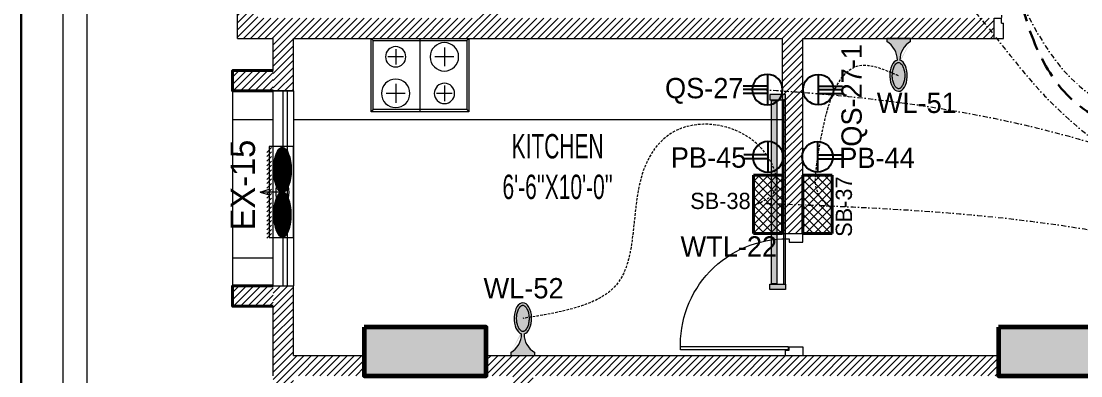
# Model space of a CAD drawing. Header units: inches. Extents: x 109699 to 44449955, y -10987 to 15824140.
# Drawn here: x 195930 to 196190.8, y -3520.4 to -3433.2 of the extents above; entities that cross this region are included whole.
import ezdxf

# ---------------------------------------------------------------- set-up
doc = ezdxf.new("R2010")
doc.units = ezdxf.units.IN
doc.header["$LTSCALE"] = 5
doc.header["$MEASUREMENT"] = 0
for name, pattern in [('ACAD_ISO03W100', [30, 12, -18]), ('DASHDOT', [1, 0.5, -0.25, 0, -0.25]), ('DASHED2', [0.375, 0.25, -0.125]), ('HIDDEN', [0.375, 0.25, -0.125])]:
    doc.linetypes.add(name, pattern=pattern)
doc.layers.get('0').update_dxf_attribs({"color": 123})
for name, color, linetype, lineweight in [('@NORMAL', 7, 'Continuous', 5), ('AC In', 244, 'DASHED2', 30), ('cloumn', 253, 'Continuous', 60), ('door', 8, 'Continuous', 9), ('dotted', 8, 'ACAD_ISO03W100', 5), ('E-Con-Point', 5, 'DASHED2', 13), ('E-EX-Exhaust-Fan', 190, 'Continuous', 13), ('E-PB-Socket-5A', 203, 'Continuous', 13), ('E-QS-Socket-15A', 1, 'Continuous', 9), ('E-SB-Switch-Board', 106, 'Continuous', 18), ('E-WL-Wall-Light', 232, 'Continuous', 15), ('E-WTL-Wall-Tube-Light', 6, 'Continuous', 15), ('fixture', 255, 'Continuous', 0), ('glass', 140, 'Continuous', 18), ('ha', 252, 'Continuous', 5), ('L_WALL', 8, 'Continuous', 5), ('Low Height wall--1', 252, 'Continuous', 9), ('QS For edit', 139, 'Continuous', 35), ('SB', 1, 'DASHDOT', 20), ('WALL-1', 8, 'Continuous', 9), ('Window extended wall', 250, 'Continuous', 40)]:
    doc.layers.add(name, color=color, linetype=linetype, lineweight=lineweight)
doc.layers.add('FURNITUR', color=7, linetype='Continuous', lineweight=5, true_color=0xe8e8e8)
doc.layers.add('illustr-FURNITURE', color=34, linetype='Continuous')
doc.layers.add('T', color=8, linetype='Continuous')
doc.styles.get("Standard").update_dxf_attribs({"font": 'times.ttf'})
doc.styles.add('style2', font='ARIALN.TTF', dxfattribs={"width": 0.75, "height": 3})
pattern_1 = [(44.99999999999989, (142732.3835256985, 2531118.532197352), (-0.8838834764831833, 0.8838834764831855), [])]

# ---------------------------------------------------------------- blocks, each defined once
blk = doc.blocks.new('zxczxczxcz')
at = {"layer": '@NORMAL'}
for points in [[(177327.5446916085, -15450.10043627545), (175295.1813820154, -15450.10043627545), (175295.1813820154, -14276.83252409846), (177327.5446916085, -14276.83252409846)], [(177319.9075666944, -15442.46331136129), (175302.8185069296, -15442.46331136129), (175302.8185069296, -14284.46964901264), (177319.9075666944, -14284.46964901264)]]:
    blk.add_lwpolyline(points, close=True, dxfattribs=at)
at = {"layer": 'WALL-1', "lineweight": 30}
blk.add_lwpolyline([(177340.9096602083, -15463.46540487523), (175281.8164134157, -15463.46540487523), (175281.8164134157, -14263.46755549865), (177340.9096602083, -14263.46755549865)], close=True, dxfattribs=at)
blk = doc.blocks.new('Door-40')
at = {"layer": 'door', "ltscale": 0.5}
for p, q in [((0, 40), (5, 40)), ((0, 40), (0, 37.75)), ((5, 40), (5, 38.24999999999636)), ((0, 37.75), (3.75, 37.75000000000364)), ((3.75, 38.24999999999636), (3.75, 37.75000000000364)), ((3.75, 38.24999999999636), (5, 38.24999999999636)), ((5.135000000002037, 2.913192669428099), (5.145000000004075, 2.913192669428099)), ((5.135000000002037, 1.885000000002037), (5.135000000002037, 2.913192669428099)), ((0, 0), (0, 2.25)), ((0, 2.25), (3.75, 2.249999999996362)), ((0, 0), (5, 0)), ((0, 0), (5, 0)), ((3.75, 1.750000000003638), (3.75, 2.249999999996362)), ((3.75, 1.750000000003638), (5, 1.750000000003638)), ((4.010000000002037, 1.760000000002037), (4.010000000002037, 1.75)), ((5.010000000002037, 1.760000000002037), (4.010000000002037, 1.760000000002037)), ((5, 1.750000000003638), (5.010400642058812, 1.750000000007276)), ((5, 0), (5, 1.750000000003638)), ((5.145000000004075, 1.895000000000437), (5.145000000004075, 1.884599357945262))]:
    blk.add_line(p, q, dxfattribs=at)
blk.add_lwpolyline([(41.625, 3.145000000000437), (5.145000000004075, 3.145000000000437), (5.145000000004075, 1.895000000000437), (41.625, 1.895000000000437)], close=True, dxfattribs=at)
blk.add_circle((5.135000000002037, 1.760000000002037), 0.1249999999999983, dxfattribs=at)
at = {"layer": 'door', "linetype": 'HIDDEN', "ltscale": 0.5}
blk.add_arc((5.156161382139544, 1.755015969829401), 36.49531813451388, 2.182731632980644, 90.24516611661387, dxfattribs=at)
blk = doc.blocks.new('coloumn-01')
at = {"layer": 'ha'}
h = blk.add_hatch(dxfattribs=at)
h.set_pattern_fill('AR-CONC', color=256, scale=0.5)
h.set_pattern_definition([(49.99999999999999, (0, 0), (3.586300913003767, -0.3137606749129755), [0.375, -4.125]), (355, (0, 0), (-0.693756668065, 3.760960668500059), [0.3, -3.3]), (100.45144446, (0.298858405, -0.02614672), (2.89254423363556, 3.447199954843147), [0.3187009599999999, -3.505710559999999]), (46.18420000000001, (0, 1), (5.336206653357862, -0.8275964039653827), [0.5625, -6.1875]), (96.63563549, (0.444683725, 0.931033465), (4.673309728371142, 4.870593003872752), [0.47805171, -5.258568799999999]), (351.1841639899999, (0, 1), (4.673309725273866, 4.870593001349951), [0.45, -4.950000005]), (21, (0.5, 0.75), (2.984535260592308, -2.013094453326694), [0.375, -4.125]), (326.0000000000001, (0.5, 0.75), (1.216576659607909, 3.625750225234265), [0.3, -3.3]), (71.45144474, (0.74871127, 0.58224213), (4.201111883649856, 1.612655764031769), [0.31870095, -3.50571056]), (37.50000000000001, (0, 0), (0.06079927658645334, 1.664469269156557), [0, -3.26, 0, -3.35, 0, -3.3125]), (7.499999999999999, (0, 0), (1.315347687210743, 1.972058559411801), [0, -1.91, 0, -3.185, 0, -1.2625]), (327.5, (-1.115, 0), (2.669112180862045, -0.1127743586718988), [0, -1.25, 0, -3.9, 0, -5.175]), (317.5, (-1.615, 0), (2.915930846711931, 0.5005249116615886), [0, -1.625, 0, -2.59, 0, -3.675])])
h.paths.add_polyline_path([(32128.44739975178, -2546319.049243456), (32092.44739975178, -2546319.049243456), (32092.44739975178, -2546331.049243456), (32128.44739975178, -2546331.049243456)])
h.paths.add_polyline_path([(32128.44739975189, -2546617.132962178), (32098.44739975189, -2546617.132962178), (32098.44739975189, -2546629.132962178), (32128.44739975189, -2546629.132962178)])
h.paths.add_polyline_path([(31978.51966727065, -2546605.132962178), (31966.51966727065, -2546605.132962178), (31966.51966727065, -2546635.132962178), (31978.51966727065, -2546635.132962178)])
h.paths.add_polyline_path([(31821.20333333506, -2546605.132962178), (31809.20333333506, -2546605.132962178), (31809.20333333506, -2546635.132962178), (31821.20333333506, -2546635.132962178)])
h.paths.add_polyline_path([(31689.20328743063, -2546611.133238418), (31677.20328743063, -2546611.133238418), (31677.20328743063, -2546635.133238418), (31689.20328743063, -2546635.133238418)])
h.paths.add_polyline_path([(31417.20347832461, -2546611.132962178), (31405.20347832461, -2546611.132962178), (31405.20347832461, -2546635.132962178), (31417.20347832461, -2546635.132962178)])
h.paths.add_polyline_path([(31435.20347912709, -2546415.348983645), (31405.20347912709, -2546415.348983645), (31405.20347912709, -2546427.348983645), (31435.20347912709, -2546427.348983645)])
h.paths.add_polyline_path([(31633.74647668525, -2546415.348983645), (31603.74647668525, -2546415.348983645), (31603.74647668525, -2546427.348983645), (31633.74647668525, -2546427.348983645)])
h.paths.add_polyline_path([(31821.20245073218, -2546319.049243455), (31809.20245073218, -2546319.049243455), (31809.20245073218, -2546349.049243455), (31821.20245073218, -2546349.049243455)])
h.paths.add_polyline_path([(31996.51966727068, -2546319.049243455), (31966.51966727068, -2546319.049243455), (31966.51966727068, -2546331.049243455), (31996.51966727068, -2546331.049243455)])
h.paths.add_polyline_path([(31581.74648750067, -2546291.049243452), (31541.74648750067, -2546291.049243452), (31541.74648750067, -2546301.049243452), (31581.74648750067, -2546301.049243452)])
h.paths.add_polyline_path([(31485.74647668505, -2546261.049243452), (31475.74647668505, -2546261.049243452), (31475.74647668505, -2546301.049243452), (31485.74647668505, -2546301.049243452)])
h.paths.add_polyline_path([(31581.74648750064, -2546206.049278549), (31521.74648750064, -2546206.049278549), (31521.74648750064, -2546216.049243455), (31581.74648750064, -2546216.049243455)])
h.paths.add_polyline_path([(31435.20347595899, -2546206.049243455), (31405.20347595899, -2546206.049243455), (31405.20347595899, -2546218.049243455), (31435.20347595899, -2546218.049243455)])
h.paths.add_polyline_path([(31435.20347912709, -2546094.049243455), (31405.20347912709, -2546094.049243455), (31405.20347912709, -2546106.049243455), (31435.20347912709, -2546106.049243455)])
h.paths.add_polyline_path([(31583.74647668522, -2546094.049243455), (31547.74647668522, -2546094.049243455), (31547.74647668522, -2546106.049243455), (31583.74647668522, -2546106.049243455)])
h.paths.add_polyline_path([(31775.41359277777, -2546094.049243455), (31763.41359277777, -2546094.049243455), (31763.41359277777, -2546124.049243455), (31775.41359277777, -2546124.049243455)])
h.paths.add_polyline_path([(32059.80123907101, -2546094.049243455), (32047.80123907101, -2546094.049243455), (32047.80123907101, -2546124.049243455), (32059.80123907101, -2546124.049243455)])
h.paths.add_polyline_path([(32058.06771510976, -2545913.633020405), (32028.06771510976, -2545913.633020405), (32028.06771510976, -2545925.633020405), (32058.06771510976, -2545925.633020405)])
h.paths.add_polyline_path([(32048.06771510973, -2545722.712815279), (32036.06771510973, -2545722.712815279), (32036.06771510973, -2545746.712815279), (32048.06771510973, -2545746.712815279)])
h.paths.add_polyline_path([(31799.41359277774, -2545913.633020405), (31763.41359277774, -2545913.633020405), (31763.41359277774, -2545925.633020405), (31799.41359277774, -2545925.633020405)])
h.paths.add_polyline_path([(31591.53986684192, -2545945.049243456), (31561.31223659915, -2545945.049243456), (31561.31223659915, -2545957.049243456), (31591.53986684192, -2545957.049243456)])
h.paths.add_polyline_path([(31435.20347912709, -2545945.049243456), (31405.20347912709, -2545945.049243456), (31405.20347912709, -2545957.049243456), (31435.20347912709, -2545957.049243456)])
h.paths.add_polyline_path([(31429.2035252499, -2545715.383477275), (31405.2035252499, -2545715.383477275), (31405.2035252499, -2545727.383477275), (31429.2035252499, -2545727.383477275)])
h.paths.add_polyline_path([(31605.53986684192, -2545715.383237123), (31581.53986684192, -2545715.383237123), (31581.53986684192, -2545727.383237123), (31605.53986684192, -2545727.383237123)])
h.paths.add_polyline_path([(31775.41359277774, -2545711.610186095), (31763.41359277774, -2545711.610186095), (31763.41359277774, -2545735.610186095), (31775.41359277774, -2545735.610186095)])
at = {"layer": 'cloumn'}
for points, elevation in [([(31405.20347912709, -2545945.049243456), (31405.20347912709, -2545957.049243456), (31435.20347912709, -2545957.049243456), (31435.20347912709, -2545945.049243456)], -16.49191068199556), ([(31561.31223659915, -2545945.049243456), (31561.31223659915, -2545957.049243456), (31591.53986684192, -2545957.049243456), (31591.53986684192, -2545945.049243456)], -16.56826399597158)]:
    blk.add_lwpolyline(points, close=True, dxfattribs=dict(at, elevation=elevation))
blk = doc.blocks.new('A$C3CDA63C6')
at = {"layer": 'fixture'}
for p, q in [((-1.009373227134347e-05, 18.00000247807452), (0.4999899062677287, 17.50000247807452)), ((-1.009373227134347e-05, 18.00000247807452), (-1.009373227134347e-05, 2.478074520695372e-06)), ((23.99998990626773, 18.00000247807452), (-1.009373227134347e-05, 18.00000247807452)), ((0.4999899062677287, 17.50000247807452), (0.4999899062677287, 0.5000024780745207)), ((23.49998990626773, 17.50000247807452), (0.4999899062677287, 17.50000247807452)), ((5.999989906267729, 15.82196763532897), (5.999989906267729, 11.17803732082007)), ((23.49998990626773, 17.50000247807452), (23.99998990626773, 18.00000247807452)), ((23.49998990626773, 0.5000024780745207), (23.49998990626773, 17.50000247807452)), ((23.99998990626773, 2.478074520695372e-06), (23.99998990626773, 18.00000247807452)), ((3.678024749013275, 13.50000247807452), (8.321955063522182, 13.50000247807452)), ((16.08797480181602, 13.50000247807452), (19.91200501071944, 13.50000247807452)), ((17.99998990626773, 15.41201758252623), (17.99998990626773, 11.58798737362281)), ((5.999989906267729, 6.412017582526232), (5.999989906267729, 2.587987373622809)), ((17.99998990626773, 6.821967635328974), (17.99998990626773, 2.178037320820067)), ((4.087974801816017, 4.500002478074521), (7.91200501071944, 4.500002478074521)), ((15.67802474901328, 4.500002478074521), (20.32195506352218, 4.500002478074521)), ((0.4999899062677287, 0.5000024780745207), (-1.009373227134347e-05, 2.478074520695372e-06)), ((-1.009373227134347e-05, 2.478074520695372e-06), (23.99998990626773, 2.478074520695372e-06)), ((0.4999899062677287, 0.5000024780745207), (23.49998990626773, 0.5000024780745207)), ((23.49998990626773, 0.5000024780745207), (23.99998990626773, 2.478074520695372e-06))]:
    blk.add_line(p, q, dxfattribs=at)
for centre, radius in [((5.999989906267729, 13.50000247807452), 3.5), ((17.99998990626773, 13.50000247807452), 2.5), ((17.99998990626773, 4.500002478074521), 3.5), ((5.999989906267729, 4.500002478074521), 2.5)]:
    blk.add_circle(centre, radius, dxfattribs=at)
blk = doc.blocks.new('nhytfgb')
at = {"layer": 'L_WALL'}
for p, q in [((20997.18809612016, -25464.90215873925), (20966.18809612016, -25464.90215873925)), ((20997.18809612016, -25464.90215873925), (20997.18809612016, -25465.79835851259)), ((20997.18809612016, -25465.79835851259), (20966.18809612016, -25465.79835851259)), ((20996.32718490922, -25496.7833109047), (20997.3271849093, -25496.78331090468))]:
    blk.add_line(p, q, dxfattribs=at)
at = {"layer": 'L_WALL', "ltscale": 4}
for p, q in [((20996.32718490922, -25463.2833109047), (20996.32718490922, -25464.7833109047)), ((20996.32718490922, -25464.7833109047), (20997.32718490922, -25464.7833109047)), ((20997.32718490922, -25464.7833109047), (20997.32718490922, -25465.7833109047)), ((21001.32718490922, -25465.7833109047), (21001.32718490922, -25463.28331090471)), ((20997.32718490922, -25465.7833109047), (21001.32718490922, -25465.7833109047)), ((20997.3271849093, -25495.78331090468), (21001.3271849093, -25495.78331090468)), ((20997.3271849093, -25496.78331090468), (20997.3271849093, -25495.78331090468)), ((21001.3271849093, -25495.78331090468), (21001.32718490922, -25498.2833109047)), ((20996.32718490922, -25496.7833109047), (20996.32718490922, -25498.2833109047))]:
    blk.add_line(p, q, dxfattribs=at)
at = {"layer": 'L_WALL'}
blk.add_arc((20996.57718490925, -25466.36028743991), 30.42405063002891, 177.2529418227814, 270.4708152205662, dxfattribs=at)
blk = doc.blocks.new('A$C4DCB0E22')
h = blk.add_hatch()
h.set_pattern_fill('ANSI37', color=256, scale=15, angle=90.05046403147966, style=0)
h.set_pattern_definition([(135.0504640314797, (0, 0), (-1.324656962164393, -1.326992438783809), []), (225.0504640314796, (0, 0), (1.326992438783809, -1.324656962164393), [])])
h.paths.add_polyline_path([(0.0158499618895469, -4.176303718850249e-06), (-3.779117417224143e-06, 17.9999888419976), (8.999992730033242, 18.00791571250107), (9.015846471040199, 0.007922694199763214)])
at = {"lineweight": 40}
for p, q in [((-3.779117417224143e-06, 17.9999888419976), (8.999992730033242, 18.00791571250107)), ((0.0158499618895469, -4.176303718850249e-06), (-3.779117417224143e-06, 17.9999888419976)), ((9.015846471040199, 0.007922694199763214), (8.999992730033242, 18.00791571250107)), ((0.0158499618895469, -4.176303718850249e-06), (9.015846471040199, 0.007922694199763214))]:
    blk.add_line(p, q, dxfattribs=at)
blk = doc.blocks.new('A$C0EEE0DA8')
at = {"lineweight": 25}
for p, q in [((9.859886922386067, 11.01563311866266), (9.859886922386067, 3.514223118661903)), ((9.859886922386067, 7.754928118662065), (15.8195753665932, 7.754928118662065)), ((9.859886922386067, 6.774928118662501), (15.8195753665932, 6.774928118662501))]:
    blk.add_line(p, q, dxfattribs=at)
blk.add_circle((9.85988692238243, 7.264928118662283), 3.750704999999999, dxfattribs=at)
blk = doc.blocks.new('A$C63C712C3')
at = {"linetype": 'ByBlock', "ltscale": 0.5}
h = blk.add_hatch(color=256, dxfattribs=at)
h.dxf.hatch_style = 1
h.paths.add_polyline_path([(35.45815903441689, 102.6004051111813), (7.051254215184599e-05, 102.6004051111813), (7.051254215184599e-05, -1.4210854715202e-14), (35.45815903441689, 0)])
h.paths.add_polyline_path([(1235.458159034402, 102.6004051111813), (35.45815903441689, 102.6004051111813), (35.45815903441689, 90.19858873463818), (1235.458159034402, 90.19858873463818)])
h.paths.add_polyline_path([(1270.916247556277, 102.6004051111813), (1235.458159034402, 102.6004051111813), (1235.458159034402, -1.4210854715202e-14), (1270.916247556277, 0)])
h = blk.add_hatch(color=256, dxfattribs=at)
h.dxf.hatch_style = 1
h.set_gradient(color1=(255, 255, 0), rotation=269, name='CYLINDER')
h.paths.add_polyline_path([(1230.609335631336, 47.55507706388016), (39.80634735536296, 47.55507706388016), (39.80634735536296, 10.14120857274975), (1230.609335631336, 10.14120857274975)])
at = {"ltscale": 2}
for p, q in [((39.80314903250837, 42.02165198561852), (33.8373914979602, 42.02165198561852)), ((39.80314903250837, 15.93327464433969), (33.8373914979602, 15.93327464433969)), ((1230.612533954176, 42.02165198561852), (1236.578291488724, 42.02165198561852)), ((1230.612533954176, 15.93327464433969), (1236.578291488724, 15.93327464433969))]:
    blk.add_line(p, q, dxfattribs=at)
for points in [[(35.45815903441689, 102.6004051111813), (7.051254215184599e-05, 102.6004051111813), (7.051254215184599e-05, 0), (35.45815903441689, 0)], [(35.45815903441689, 102.6004051111813), (1235.458159034402, 102.6004051111813), (1235.458159034402, 90.19858873463818), (35.45815903441689, 90.19858873463818)], [(1235.458159034402, 102.6004051111813), (1270.916247556277, 102.6004051111813), (1270.916247556277, 0), (1235.458159034402, 0)], [(39.80634735536296, 47.55507706388016), (1230.609335631336, 47.55507706388016), (1230.609335631336, 10.14120857274975), (39.80634735536296, 10.14120857274975)]]:
    blk.add_lwpolyline(points, close=True, dxfattribs=at)
blk = doc.blocks.new('E-W-LIGHT')
at = {"linetype": 'ByBlock', "ltscale": 0.5}
h = blk.add_hatch(color=256, dxfattribs=at)
h.dxf.hatch_style = 1
h.set_gradient(color1=(255, 255, 255), color2=(255, 255, 0), name='CYLINDER')
edge = h.paths.add_edge_path()
edge.add_spline(control_points=[(-96.71110423948552, 1.235367220396483), (-96.8976251288622, 1.235367220396483), (-97.08530367817384, 1.204590695443009), (-97.49532330615068, 1.060408411101338), (-97.71769888777162, 0.9452617532663472), (-98.18859363857634, 0.6007580769133996), (-98.4360601757027, 0.3712016227401077), (-98.9274233233457, -0.2076466389563343), (-99.17095937526851, -0.5565722783421756), (-99.79256403547286, -1.649000525487912), (-100.1403411294208, -2.496475964584042), (-100.6655547252501, -4.389078901701514), (-100.8435119435345, -5.433326140728264), (-100.996858843053, -7.577941591604359), (-100.9723680002039, -8.677864733885961), (-100.7253955626443, -10.7881619923927), (-100.5027117058065, -11.79805679996582), (-99.90205506231798, -13.59089832466863), (-99.52349327352754, -14.37265162368595), (-98.79708591162027, -15.46144462183512), (-98.46289770719719, -15.83531695936959), (-97.82402795464219, -16.37320808014224), (-97.52292902289115, -16.53708124557815), (-97.0332651008719, -16.69867335386745), (-96.83300356165012, -16.72444707740215), (-96.42760539585558, -16.70413243760904), (-96.21918910161975, -16.65733367471884), (-95.75858057275782, -16.45705756399432), (-95.50712660475898, -16.30138572900886), (-94.98330090317799, -15.85001415615693), (-94.71221849052682, -15.55449414506236), (-94.18744122004225, -14.82684639582039), (-93.93399672563008, -14.39521060388152), (-93.32240182252819, -13.09860869282319), (-93.0057716383552, -12.13470487732181), (-92.57508722519842, -10.03980369670334), (-92.46055768618565, -8.90959698224412), (-92.45565766659526, -6.646794607945969), (-92.56528275998282, -5.514732191470296), (-92.98715107886524, -3.412587944823316), (-93.29985699109132, -2.443281268231641), (-93.99092435031811, -0.9549615958549695), (-94.34810290115182, -0.3877643056552464), (-95.07582621573985, 0.4836147841888085), (-95.44374809115733, 0.7854262440646148), (-96.01798165069457, 1.105607693885873), (-96.24029005175481, 1.180327462172805), (-96.53763867025813, 1.228459302029147), (-96.62438560181026, 1.235367220396483), (-96.71110423948552, 1.235367220396483)], knot_values=[0, 0, 0, 0, 0.194197829587449, 0.194197829587449, 0.388395659174898, 0.388395659174898, 0.582593488762347, 0.582593488762347, 0.776791318349796, 0.776791318349796, 1.110216687407361, 1.110216687407361, 1.443642056464925, 1.443642056464925, 1.77706742552249, 1.77706742552249, 2.110492794580054, 2.110492794580054, 2.443918163637619, 2.443918163637619, 2.701496175378678, 2.701496175378678, 2.959074187119738, 2.959074187119738, 3.169612053741, 3.169612053741, 3.380149920362263, 3.380149920362263, 3.590687786983526, 3.590687786983526, 3.801225653604789, 3.801225653604789, 4.011763520226051, 4.011763520226051, 4.360140390670959, 4.360140390670959, 4.708517261115867, 4.708517261115867, 5.056894131560775, 5.056894131560775, 5.405271002005684, 5.405271002005684, 5.69307956715584, 5.69307956715584, 5.980888132305996, 5.980888132305996, 6.192897451070847, 6.192897451070847, 6.283185307179586, 6.283185307179586, 6.283185307179586, 6.283185307179586], degree=3, periodic=0)
at = {"layer": 'E-WL-Wall-Light', "linetype": 'ByBlock', "ltscale": 0.5}
h = blk.add_hatch(color=256, dxfattribs=at)
h.dxf.hatch_style = 1
edge = h.paths.add_edge_path()
edge.add_ellipse((-96.71110423948552, -7.740473765769313), major_axis=(0, 10.71660606041263), ratio=0.559300439547623, start_angle=187.7376784571124, end_angle=531.0374031504149)
edge.add_arc((-112.001170541625, -18.46997501720373), 14.35701343791298, -60.53601194170483, 0.5736542653427819, ccw=False)
edge.add_line((-104.9392941575301, -30.97012448799713), (-104.939294157532, -33.06572841662167))
edge.add_line((-104.939294157532, -33.06572841662167), (-88.60969415754215, -33.06572841666017))
edge.add_line((-88.60969415754215, -33.06572841666017), (-88.60969415754002, -30.97012448799946))
edge.add_arc((-81.54781777344922, -18.46997501720374), 14.35701343791298, 179.559619270027, 240.5360119417236, ccw=False)
edge = h.paths.add_edge_path(flags=16)
edge.add_spline(control_points=[(-96.71110423948552, 1.235367220396483), (-96.8976251288622, 1.235367220396483), (-97.08530367817384, 1.204590695443009), (-97.49532330615068, 1.060408411101338), (-97.71769888777162, 0.9452617532663472), (-98.18859363857634, 0.6007580769133996), (-98.4360601757027, 0.3712016227401077), (-98.9274233233457, -0.2076466389563343), (-99.17095937526851, -0.5565722783421756), (-99.79256403547286, -1.649000525487912), (-100.1403411294208, -2.496475964584042), (-100.6655547252501, -4.389078901701514), (-100.8435119435345, -5.433326140728264), (-100.996858843053, -7.577941591604359), (-100.9723680002039, -8.677864733885961), (-100.7253955626443, -10.7881619923927), (-100.5027117058065, -11.79805679996582), (-99.90205506231798, -13.59089832466863), (-99.52349327352754, -14.37265162368595), (-98.79708591162027, -15.46144462183512), (-98.46289770719719, -15.83531695936959), (-97.82402795464219, -16.37320808014224), (-97.52292902289115, -16.53708124557815), (-97.0332651008719, -16.69867335386745), (-96.83300356165012, -16.72444707740215), (-96.42760539585558, -16.70413243760904), (-96.21918910161975, -16.65733367471884), (-95.75858057275782, -16.45705756399432), (-95.50712660475898, -16.30138572900886), (-94.98330090317799, -15.85001415615693), (-94.71221849052682, -15.55449414506236), (-94.18744122004225, -14.82684639582039), (-93.93399672563008, -14.39521060388152), (-93.32240182252819, -13.09860869282319), (-93.0057716383552, -12.13470487732181), (-92.57508722519842, -10.03980369670334), (-92.46055768618565, -8.90959698224412), (-92.45565766659526, -6.646794607945969), (-92.56528275998282, -5.514732191470296), (-92.98715107886524, -3.412587944823316), (-93.29985699109132, -2.443281268231641), (-93.99092435031811, -0.9549615958549695), (-94.34810290115182, -0.3877643056552464), (-95.07582621573985, 0.4836147841888085), (-95.44374809115733, 0.7854262440646148), (-96.01798165069457, 1.105607693885873), (-96.24029005175481, 1.180327462172805), (-96.53763867025813, 1.228459302029147), (-96.62438560181026, 1.235367220396483), (-96.71110423948552, 1.235367220396483)], knot_values=[0, 0, 0, 0, 0.194197829587449, 0.194197829587449, 0.388395659174898, 0.388395659174898, 0.582593488762347, 0.582593488762347, 0.776791318349796, 0.776791318349796, 1.110216687407361, 1.110216687407361, 1.443642056464925, 1.443642056464925, 1.77706742552249, 1.77706742552249, 2.110492794580054, 2.110492794580054, 2.443918163637619, 2.443918163637619, 2.701496175378678, 2.701496175378678, 2.959074187119738, 2.959074187119738, 3.169612053741, 3.169612053741, 3.380149920362263, 3.380149920362263, 3.590687786983526, 3.590687786983526, 3.801225653604789, 3.801225653604789, 4.011763520226051, 4.011763520226051, 4.360140390670959, 4.360140390670959, 4.708517261115867, 4.708517261115867, 5.056894131560775, 5.056894131560775, 5.405271002005684, 5.405271002005684, 5.69307956715584, 5.69307956715584, 5.980888132305996, 5.980888132305996, 6.192897451070847, 6.192897451070847, 6.283185307179586, 6.283185307179586, 6.283185307179586, 6.283185307179586], degree=3, periodic=0)
for p, q in [((-104.9392941575301, -30.97012448799713), (-104.939294157532, -33.06572841662167)), ((-104.939294157532, -33.06572841662167), (-88.60969415754215, -33.06572841666017)), ((-88.60969415754215, -33.06572841666017), (-88.60969415754002, -30.97012448803655))]:
    blk.add_line(p, q)
at = {"linetype": 'ByBlock', "ltscale": 0.5}
for centre, start, end in [((-112.001170541625, -18.46997501720374), 299.4639880582952, 0.5736542653427851), ((-81.54781777344922, -18.46997501720374), 179.4263457346572, 240.5360119417045)]:
    blk.add_arc(centre, 14.35701343791298, start, end, dxfattribs=at)
blk.add_ellipse((-96.71110423948552, -7.740473765769313), major_axis=(0, 10.71660606041263), ratio=0.559300439547623, start_param=3.276640619127039, end_param=9.268351136215248, dxfattribs=at)
blk.add_open_spline([(-96.71110423948552, 1.235367220396483), (-96.8976251288622, 1.235367220396483), (-97.08530367817384, 1.204590695443009), (-97.49532330615068, 1.060408411101338), (-97.71769888777162, 0.9452617532663472), (-98.18859363857634, 0.6007580769133996), (-98.4360601757027, 0.3712016227401077), (-98.9274233233457, -0.2076466389563343), (-99.17095937526851, -0.5565722783421756), (-99.79256403547286, -1.649000525487912), (-100.1403411294208, -2.496475964584042), (-100.6655547252501, -4.389078901701514), (-100.8435119435345, -5.433326140728264), (-100.996858843053, -7.577941591604359), (-100.9723680002039, -8.677864733885961), (-100.7253955626443, -10.7881619923927), (-100.5027117058065, -11.79805679996582), (-99.90205506231798, -13.59089832466863), (-99.52349327352754, -14.37265162368595), (-98.79708591162027, -15.46144462183512), (-98.46289770719719, -15.83531695936959), (-97.82402795464219, -16.37320808014224), (-97.52292902289115, -16.53708124557815), (-97.0332651008719, -16.69867335386745), (-96.83300356165012, -16.72444707740215), (-96.42760539585558, -16.70413243760904), (-96.21918910161975, -16.65733367471884), (-95.75858057275782, -16.45705756399432), (-95.50712660475898, -16.30138572900886), (-94.98330090317799, -15.85001415615693), (-94.71221849052682, -15.55449414506236), (-94.18744122004225, -14.82684639582039), (-93.93399672563008, -14.39521060388152), (-93.32240182252819, -13.09860869282319), (-93.0057716383552, -12.13470487732181), (-92.57508722519842, -10.03980369670334), (-92.46055768618565, -8.90959698224412), (-92.45565766659526, -6.646794607945969), (-92.56528275998282, -5.514732191470296), (-92.98715107886524, -3.412587944823316), (-93.29985699109132, -2.443281268231641), (-93.99092435031811, -0.9549615958549695), (-94.34810290115182, -0.3877643056552464), (-95.07582621573985, 0.4836147841888085), (-95.44374809115733, 0.7854262440646148), (-96.01798165069457, 1.105607693885873), (-96.24029005175481, 1.180327462172805), (-96.53763867025813, 1.228459302029147), (-96.62438560181026, 1.235367220396483), (-96.71110423948552, 1.235367220396483)], degree=3, knots=[0, 0, 0, 0, 0.194197829587449, 0.194197829587449, 0.388395659174898, 0.388395659174898, 0.582593488762347, 0.582593488762347, 0.776791318349796, 0.776791318349796, 1.110216687407361, 1.110216687407361, 1.443642056464925, 1.443642056464925, 1.77706742552249, 1.77706742552249, 2.110492794580054, 2.110492794580054, 2.443918163637619, 2.443918163637619, 2.701496175378678, 2.701496175378678, 2.959074187119738, 2.959074187119738, 3.169612053741, 3.169612053741, 3.380149920362263, 3.380149920362263, 3.590687786983526, 3.590687786983526, 3.801225653604789, 3.801225653604789, 4.011763520226051, 4.011763520226051, 4.360140390670959, 4.360140390670959, 4.708517261115867, 4.708517261115867, 5.056894131560775, 5.056894131560775, 5.405271002005684, 5.405271002005684, 5.69307956715584, 5.69307956715584, 5.980888132305996, 5.980888132305996, 6.192897451070847, 6.192897451070847, 6.283185307179586, 6.283185307179586, 6.283185307179586, 6.283185307179586], dxfattribs=at)
blk = doc.blocks.new('A$C7D2A24B3')
at = {"lineweight": 25}
for p, q in [((9.859886922386067, 11.01563311865903), (9.859886922386067, 3.514223118658265)), ((9.859886922386067, 8.143706464579736), (15.8195753665932, 8.143706464579736)), ((9.859886922386067, 7.268951136147734), (15.8195753665932, 7.268951136147734)), ((9.859886922386067, 6.288951136148171), (15.8195753665932, 6.288951136148171))]:
    blk.add_line(p, q, dxfattribs=at)
blk.add_circle((9.85988692238243, 7.264928118658645), 3.750704999999999, dxfattribs=at)
blk = doc.blocks.new('A$C1C755710')
at = {"linetype": 'ByBlock', "ltscale": 0.5}
h = blk.add_hatch(dxfattribs=at)
h.set_pattern_fill('ANSI31', color=256)
h.set_pattern_definition([(45, (0, 0), (-0.08838834764831843, 0.08838834764831845), [])])
edge = h.paths.add_edge_path()
edge.add_ellipse((199.1649073579174, 94.51384083836456), major_axis=(191.0280833619181, 3.971377967073551e-11), ratio=0.3951307893636453, start_angle=-2.146606530950382e-05, end_angle=6.29936271653392)
edge.add_ellipse((199.1649073579174, 94.51384083836456), major_axis=(191.0280833619181, 3.971377967073551e-11), ratio=0.3951307893636453, start_angle=6.29936271653392, end_angle=41.72868663856591)
edge.add_ellipse((199.1649073579174, 94.51384083836456), major_axis=(191.0280833619181, 3.971377967073551e-11), ratio=0.3951307893636453, start_angle=41.72868663856591, end_angle=359.9999785339347)
edge = h.paths.add_edge_path()
edge.add_ellipse((581.2210740817536, 94.51384083836456), major_axis=(-191.0280833619181, 3.971377967073551e-11), ratio=0.3951307893636453, start_angle=2.146606529957221e-05, end_angle=318.2713133614341)
edge.add_ellipse((581.2210740817536, 94.51384083836456), major_axis=(-191.0280833619181, 3.971377967073551e-11), ratio=0.3951307893636453, start_angle=318.2713133614341, end_angle=360.0000214660653)
at = {"ltscale": 2}
for p, q in [((389.0395967610093, 285.5447172545246), (364.2144678700133, 207.9370213896327)), ((389.0395967610093, 102.7958703805634), (389.0395967610093, 285.5447172545246)), ((389.0395967610093, 285.5447172545246), (413.8647256520053, 207.9370213896327)), ((9.237156729897833, 188.2013995007728), (49.73115919703559, 228.6954019679106)), ((44.42906965014117, 188.2013995007728), (84.92307211727893, 228.6954019679106)), ((83.87120178474288, 188.2013995007728), (124.3652042518806, 228.6954019679106)), ((124.5506794197281, 188.2013995007728), (165.0446818868659, 228.6954019679106)), ((159.7425923399715, 188.2013995007728), (200.2365948071092, 228.6954019679106)), ((199.1847244745732, 188.2013995007728), (239.6787269417109, 228.6954019679106)), ((241.5598876592558, 188.2013995007728), (282.0538901263935, 228.6954019679106)), ((276.7518005794991, 188.2013995007728), (317.2458030466369, 228.6954019679106)), ((316.1939327141008, 188.2013995007728), (356.6879351812386, 228.6954019679106)), ((365.3524135401385, 188.2013995007728), (405.8464160072763, 228.6954019679106)), ((400.5443264603819, 188.2013995007728), (441.0383289275196, 228.6954019679106)), ((439.9864585949836, 188.2013995007728), (480.4804610621213, 228.6954019679106)), ((481.5137070744968, 188.2013995007728), (522.0077095416345, 228.6954019679106)), ((516.7056199947401, 188.2013995007728), (557.1996224618779, 228.6954019679106)), ((556.1477521293418, 188.2013995007728), (596.6417545964796, 228.6954019679106)), ((597.6751444695255, 188.2013995007728), (638.1691469366633, 228.6954019679106)), ((632.8670573897689, 188.2013995007728), (673.3610598569066, 228.6954019679106)), ((672.3091895243706, 188.2013995007728), (712.8031919915084, 228.6954019679106)), ((708.7490936335089, 188.2013995007728), (749.2430961006467, 228.6954019679106)), ((743.9410065537522, 188.2013995007728), (784.43500902089, 228.6954019679106))]:
    blk.add_line(p, q, dxfattribs=at)
blk.add_lwpolyline([(-2.91038304567337e-11, 207.9370213896327), (777.604823705391, 207.9370213896327), (777.604823705391, -2.91038304567337e-11), (-2.91038304567337e-11, -2.91038304567337e-11)], close=True, dxfattribs=at)
for centre, start, end in [((390.1929907198355, -134.2364891821926), 80.14559333652657, 99.85440666347343), ((390.1929907198355, 323.2641150363197), 260.1455933365266, 279.8544066634735)]:
    blk.add_arc(centre, 283.1687490877094, start, end, dxfattribs=at)
at = {"extrusion": (0, 0, -1)}
blk.add_ellipse((199.1649073579174, 94.51384083836456), major_axis=(191.0280833619181, 3.971377967073551e-11), ratio=0.3951307893636453, dxfattribs=at)
blk.add_ellipse((581.2210740817536, 94.51384083836456), major_axis=(-191.0280833619181, 3.971377967073551e-11), ratio=0.3951307893636453)

msp = doc.modelspace()

# ---------------------------------------------------------------- hatches: boundary and pattern name
at = {"layer": '@NORMAL'}
h = msp.add_hatch(dxfattribs=at)
h.set_pattern_fill('ANSI31', scale=10, angle=-7.63333123551244e-14, style=0)
h.set_pattern_definition([(44.99999999999991, (-3358.079220665124, -46603.01731711855), (-0.8838834764831833, 0.8838834764831855), [])])
h.paths.add_polyline_path([(195991.9846228964, -3498.298163509024), (195981.9846228964, -3498.298163509024), (195981.9846228964, -3503.298163509053), (195991.9846228964, -3503.298163509053)])
h.paths.add_polyline_path([(195991.9846228964, -3450.298163509024), (195981.9846228964, -3450.298163509024), (195981.9846228964, -3445.298027028823), (195991.9846228964, -3445.298027028823)])
at = {"layer": 'ha'}
h = msp.add_hatch(dxfattribs=at)
h.set_pattern_fill('ANSI31', scale=10, angle=-7.63333123551244e-14, style=0)
h.set_pattern_definition([(44.99999999999984, (178939.0702236593, 2542407.827854916), (-0.8838834764831834, 0.8838834764831853), [])])
h.paths.add_polyline_path([(196117.3685604047, -3437.424281610203), (196117.3685604047, -3485.423542231814), (196122.3685604048, -3485.423940357314), (196122.3685604047, -3437.423741294564), (196169.4677026669, -3437.423741294564), (196169.4680472773, -3432.423741294564), (195983.2401497548, -3432.423741294564), (195983.2401497548, -3437.423741294564)])
h.paths.add_polyline_path([(196047.4680472773, -3372.423741294564), (196042.4680472773, -3372.423741294564), (196042.4680472773, -3432.423741294564), (196047.4680472773, -3432.423741294564)])
h.paths.add_polyline_path([(195988.2401497549, -3399.423741294564), (195983.2401497548, -3399.423741294564), (195983.2401497548, -3432.423741294564), (195988.2401497548, -3432.423741294564)])
h.paths.add_polyline_path([(195996.9846228964, -3437.423741294564), (195991.9846228964, -3437.423741294564), (195991.9846228964, -3450.298027028823), (195996.9846228964, -3450.298027028823)], flags=16)
h = msp.add_hatch(dxfattribs=at)
h.set_pattern_fill('ANSI31', scale=10, angle=-7.63333123551244e-14, style=0)
h.set_pattern_definition(pattern_1)
h.paths.add_polyline_path([(195996.9846228964, -3515.423741294564), (195996.9846228964, -3498.298027028823), (195991.9846228964, -3498.298027028823), (195991.9846228964, -3498.298163509024), (195991.9846228964, -3520.423604813897), (195991.9846228964, -3550.423741294564), (195996.9846228964, -3550.423741294564), (195996.9846228964, -3520.423741294564), (196014.420604939, -3520.423741294564), (196014.420604939, -3515.423741294564)])
h = msp.add_hatch(dxfattribs=at)
h.set_pattern_fill('ANSI31', scale=10, angle=-7.63333123551244e-14, style=0)
h.set_pattern_definition(pattern_1)
h.paths.add_polyline_path([(196170.529362411, -3515.423741294564), (196117.3685604048, -3515.423741294564), (196116.3685604048, -3515.423741294564), (196044.420604939, -3515.423741294564), (196044.420604939, -3520.423741294564), (196050.9846228964, -3520.423741294564), (196050.9846228964, -3574.423741294564), (196055.9846228964, -3574.423741294564), (196055.9846228964, -3520.423741294564), (196170.529362411, -3520.423741294564)])

# ---------------------------------------------------------------- linework, layer by layer
at = {"layer": 'AC In', "ltscale": 4}
msp.add_spline([(196082.6221734808, -3284.291563189724, 0.1632158499592506), (196091.8613129776, -3287.238904500024, 0.5995353207297001), (196168.3613129775, -3323.000031214906), (196172.8613129775, -3396.500031214906), (196196.3613129775, -3457.500031214906), (196281.3613129775, -3459.000031214906), (196282.8613129775, -3511.000031214906), (196267.8001453565, -3703.472970319033, 0.661896474038659)], degree=3, dxfattribs=at)
at = {"layer": 'dotted', "ltscale": 0.3, "elevation": -0.285919167670503}
msp.add_lwpolyline([(195991.9846228964, -3457.395050142851), (195981.9846228964, -3457.395050142851), (195981.9846228964, -3491.395050142356), (195991.9846228942, -3491.395050142356)], dxfattribs=at)
at = {"layer": 'E-Con-Point', "ltscale": 0.5}
for points in [[(196129.5654299752, -3479.500291817923, 0.4759286585245732), (196126.3613129775, -3476.000031214906, 0.4759286585245732), (196125.9681062278, -3467.044098510933, 0.3143113878572319), (196136.8613129775, -3444.000031214906), (196145.8954800419, -3446.543464807639, 0.2068579682217067)], [(196110.172571607, -3478.499864978351, 0.2759295265757373), (196115.2973686362, -3475.218909580318, 0.4759286585245732), (196113.7690145817, -3466.553681846081, 0.114312255908396), (196090.3613129775, -3460.500031214906), (196084.3613129775, -3467.000031214906), (196076.8613129775, -3497.500031214906), (196053.44056557, -3506.304010809216, 0.3759286585245665)]]:
    msp.add_spline(points, degree=3, dxfattribs=at)
at = {"layer": 'FURNITUR'}
for p, q in [((196028.136513422, -3455.424128089127, 0.7785387474476018), (196028.136513422, -3437.42420603943, 0.7785387474476018)), ((196117.3685604048, -3457.423765447018, 0.4642345779743593), (195996.9846228964, -3457.423765447018, 0.4642345779743593))]:
    msp.add_line(p, q, dxfattribs=at)
at = {"layer": 'glass'}
for p, q in [((195991.9846228964, -3498.298163509024, 0.3725730454239908), (195991.9846228964, -3450.298163509024, 0.3725730454239908)), ((195994.4846228964, -3498.298027028823, 0.2725730454238935), (195994.4846228964, -3450.298027028823, 0.2725730454238935)), ((195995.4846228964, -3498.298027028823, 0.2725730454238935), (195995.4846228964, -3450.298027028823, 0.2725730454238935)), ((195996.9846228964, -3450.298163509024, 0.3725730454239908), (195996.9846228964, -3498.298163509024, 0.3725730454239908))]:
    msp.add_line(p, q, dxfattribs=at)
at = {"layer": 'ha'}
msp.add_line((195983.2401497551, -3437.423741294564, 0.3759286585245682), (195986.3685604048, -3437.423741294564, 0.3759286585245682), dxfattribs=at)
at = {"layer": 'Low Height wall--1', "elevation": 0.2725730454238935}
msp.add_lwpolyline([(195991.9846228964, -3445.298027028823), (195981.9846228964, -3445.298027028823), (195981.9846228964, -3503.298163509053), (195991.9846228964, -3503.298163508995)], dxfattribs=at)
at = {"layer": 'SB', "ltscale": 0.5}
for points in [[(196181.982534455, -3287.508454122663, 0.3422798236915625), (196186.8613129775, -3324.000031214906), (196224.8910262812, -3419.357415078355, -16.71806197509223), (196252.7174792461, -3423.37881078842, -16.5590294638172), (196264.3984375, -3480.500031214906), (196276.8613129775, -3569.000031214906), (196270.7345086658, -3704.358088802134, 0.661896474038659)], [(196050.4850938574, -3392.231940260411, 0.3916249774238167), (196051.2367710363, -3390.11328125, 0.3916249774238167), (196054.4705529546, -3388.203125, 0.3916249774238167), (196156.8613129775, -3393.500031214906), (196192.8613129775, -3451.000031214906), (196289.3613129775, -3462.500031214906), (196300.8613129775, -3547.500031214906), (196271.5883827769, -3702.740318332511, 0.661896474038659)], [(196051.5119457413, -3377.639641183636, 0.4808857720657059), (196162.8608660564, -3428.80139941549, 0.4266796893144034), (196181.8613129775, -3451.500031214906), (196253.6857779069, -3503.82810545027, 0.0857903163960998), (196269.9706123073, -3704.358088802134, 0.661896474038659)], [(196112.4804687493, -3449.996007967251, 0.3497280545239393), (196126.1505154507, -3450.976008021015, 0.3497280545239393), (196263.1996113736, -3514.354261825117, 0.0857903163960998), (196268.8613129775, -3571.000031214906), (196271.8613129775, -3659.000031214906), (196270.7345086658, -3704.358088802134, 0.6618964740386561)], [(196113.3613129775, -3478.000031214906), (196126.3613129775, -3478.500031214906), (196253.8613129775, -3508.000031214906), (196267.6789232319, -3704.358088802134, 0.661896474038659)]]:
    msp.add_spline(points, degree=3, dxfattribs=at)
at = {"layer": 'WALL-1'}
for p, q in [((195983.2401497548, -3437.423741294564, 0.4759286585245697), (195983.2401497548, -3399.423741294564, 0.5370446339954889)), ((196169.4680472773, -3437.423741294564, -0.1461342719142742), (196169.4680472773, -3432.423741294564, -0.1461342719142742)), ((196169.4680472773, -3437.423741294564, 0.1377872779188465), (196169.4680472773, -3432.423741294564, 0.1377872779188465)), ((195983.2401497551, -3437.423741294564, 0.3759286585245682), (195991.9846228964, -3437.423741294564, 0.3759286585245682)), ((195991.9846228964, -3445.298027028823, 0.3725730454239069), (195991.9846228964, -3437.423604813897, 0.3725730454239091)), ((195996.9846228964, -3450.298027028823, 0.3725730454239056), (195996.9846228964, -3437.423604813897, 0.3725730454239091)), ((195996.9846228964, -3437.423741294564, 0.3759286585245682), (196117.3685604047, -3437.423741294564, 0.3759286585245682)), ((196116.3685604048, -3437.423741294564, 0.3759286585245682), (196117.3685604047, -3437.423741294564, 0.3759286585245682)), ((196117.3685604047, -3485.423741294564, 0.2759286585245704), (196117.3685604047, -3437.423741294564, 0.3759286585246855)), ((196122.3685604047, -3437.423741294564, 0.3759286585245682), (196169.4680472773, -3437.423741294564, 0.03778727791884506)), ((196122.3685604047, -3437.423741294564, 0.3759286585245682), (196169.4680472773, -3437.423741294564, 0.03778727791884506)), ((196122.3685604047, -3485.423741294564, 0.2759286585245704), (196122.3685604047, -3437.423741294564, 0.3759286585246855)), ((195991.9846228964, -3450.298027028823, 0.3725730454239056), (195991.9846228964, -3450.298163509024, 0.3725730454239056)), ((195996.9846228964, -3450.298027028823, -16.51359849247076), (195991.9846228964, -3450.298027028823, -16.51359849247076)), ((195991.9846228964, -3450.298027028823, 0.2725730454238935), (195996.9846228964, -3450.298027028823, 0.2725730454238935)), ((196117.3685604047, -3485.423741294564, 0.3759286585245718), (196122.3685604047, -3485.423741294564, 0.3759286585245718)), ((195991.9846228964, -3498.298163509024, 0.3725730454238843), (195991.9846228964, -3498.298027028823, 0.3725730454238843)), ((195991.9846228964, -3498.298027028823, 0.3725730454238949), (195996.9846228964, -3498.298027028823, 0.3725730454238949)), ((195996.9846228964, -3515.423741294564, 0.3725730454238807), (195996.9846228964, -3498.298027028823, 0.3725730454238878)), ((195991.9846228964, -3520.423604813897, 0.3725730454238771), (195991.9846228964, -3503.298163508995, 0.3725730454238827)), ((195996.9846228964, -3515.423741294564, 0.3759286585245682), (196014.420604939, -3515.423741294564, 0.3759286585245682)), ((196044.420604939, -3515.423741294564, 0.3759286585245682), (196117.3685604048, -3515.423741294564, 0.3759286585245682)), ((196116.3685604048, -3515.423741294564, 0.3759286585245682), (196117.3685604048, -3515.423741294564, 0.3759286585245682)), ((196117.3685604048, -3515.423741294564, 0.3759286585245682), (196170.529362411, -3515.423741294564, 0.3759286585245682))]:
    msp.add_line(p, q, dxfattribs=at)
at = {"layer": 'Window extended wall', "elevation": 0.3725730454239908}
for points in [[(195991.9846228964, -3450.298163509024), (195981.9846228964, -3450.298163509024), (195981.9846228964, -3445.298027028823), (195991.9846228964, -3445.298027028823)], [(195991.9846228964, -3498.298163509024), (195981.9846228964, -3498.298163509024), (195981.9846228964, -3503.298163509053), (195991.9846228964, -3503.298163509053)]]:
    msp.add_lwpolyline(points, dxfattribs=at)

# ---------------------------------------------------------------- block references
at = {"layer": '@NORMAL'}
msp.add_blockref('coloumn-01', (164609.2171258143, 2542436.625502162, 16.96783934052013), dxfattribs=at)
at = {"layer": '@NORMAL', "rotation": 89.99999999999991}
msp.add_blockref('Door-40', (196209.4680472773, -3437.423741294564, 0.2377872779188479), dxfattribs=at)
at = {"layer": '@NORMAL', "xscale": -0.857142857142857, "yscale": 0.857142857142857, "zscale": 0.857142857142857, "rotation": 180}
msp.add_blockref('nhytfgb', (178121.2309733397, -25341.09515064166, 0.4759286585245732), dxfattribs=at)
at = {"layer": 'E-EX-Exhaust-Fan', "xscale": -0.02880000000732252, "yscale": 0.02880000000732252, "zscale": 0.02880000000732252, "rotation": 90}
msp.add_blockref('A$C1C755710', (195996.9846228964, -3464.000031214908, 0.3725730454239909), dxfattribs=at)
at = {"layer": 'E-PB-Socket-5A', "xscale": -1}
msp.add_blockref('A$C0EEE0DA8', (196123.6289015041, -3473.818609964744, 0.114312255908396), dxfattribs=at)
at = {"layer": 'E-PB-Socket-5A'}
msp.add_blockref('A$C0EEE0DA8', (196116.1082193054, -3473.819026629595, 0.3143113878572319), dxfattribs=at)
at = {"layer": 'E-QS-Socket-15A', "xscale": -1, "rotation": 359.9999973020982}
msp.add_blockref('A$C7D2A24B3', (196123.477741985, -3457.264959621231, 0.3497280545239393), dxfattribs=at)
at = {"layer": 'E-SB-Switch-Board', "yscale": 0.8002315484918654, "zscale": 0.8002315484918654}
for p, xscale in [((196117.3812440443, -3485.423321287927, 0.2759295265757373), -0.8002315484918654), ((196122.3558767652, -3485.423737952778, 0.4759286585245732), 0.8002315484918654)]:
    msp.add_blockref('A$C4DCB0E22', p, dxfattribs=dict(at, xscale=xscale))
at = {"layer": 'E-WL-Wall-Light', "xscale": 0.3601041968213394, "yscale": 0.3601041968213394, "zscale": 0.3601041968213394, "rotation": 180}
msp.add_blockref('E-W-LIGHT', (196111.0694023496, -3449.330848868351, 0.2068579682217067), dxfattribs=at)
at = {"layer": 'E-WL-Wall-Light', "xscale": 0.3601041968213394, "yscale": 0.3601041968213394, "zscale": 0.3601041968213394}
msp.add_blockref('E-W-LIGHT', (196088.2666400859, -3503.516633720777, 0.3759286585245665), dxfattribs=at)
at = {"layer": 'E-WTL-Wall-Tube-Light', "xscale": -0.03776802766688649, "yscale": 0.03776802766688649, "zscale": 0.03776802766688649, "rotation": 270}
msp.add_blockref('A$C63C712C3', (196114.2078311801, -3499.209456912062, 0.4759286585245732), dxfattribs=at)
at = {"layer": 'illustr-FURNITURE', "xscale": -1}
msp.add_blockref('A$C3CDA63C6', (196040.1365033283, -3455.424130567377, 0.5810527124382254), dxfattribs=at)
at = {"layer": 'QS For edit', "ltscale": 0.5, "rotation": 2.696540127240437e-06}
msp.add_blockref('A$C7D2A24B3', (196116.2906288243, -3457.264959621205, 0.3497280545239393), dxfattribs=at)
at = {"layer": 'WALL-1', "linetype": 'Continuous', "xscale": 0.7745455872000001, "yscale": 0.7745455872000001, "zscale": 0.7745455872000001, "rotation": 270}
msp.add_blockref('zxczxczxcz', (207907.1302514823, 132789.8010087634), dxfattribs=at)

# ---------------------------------------------------------------- texts
at = {"layer": 'E-EX-Exhaust-Fan', "insert": (195987.6006487264, -3484.632840861714, 0.4725730454239909), "char_height": 6, "width": 24.08470202641911, "attachment_point": 7, "rotation": 90}
msp.add_mtext('{\\fCentury Gothic|b0|i0|c0|p34;EX-15}', dxfattribs=at)
at = {"layer": 'E-PB-Socket-5A', "char_height": 5, "width": 24.08470202641911}
for s, insert, attachment_point in [('{\\fCentury Gothic|b0|i0|c0|p34;PB-45}', (196089.8526348864, -3469.288127460838, 0.8096189618789127), 7), ('{\\fCentury Gothic|b0|i0|c0|p34;PB-44}', (196149.8844859231, -3469.288544125689, 1.009618093827749), 9)]:
    msp.add_mtext(s, dxfattribs=dict(at, insert=insert, attachment_point=attachment_point))
at = {"layer": 'E-QS-Socket-15A', "color": 1, "insert": (196088.4249020698, -3453.502253088754, -16.71061374425985), "char_height": 5, "width": 24.08470202641912, "attachment_point": 7}
msp.add_mtext('{\\fCentury Gothic|b0|i0|c0|p34;\\C256;QS-27}', dxfattribs=at)
at = {"layer": 'E-SB-Switch-Board', "insert": (196130.4353018462, -3471.365538453219, 0.5417600052128021), "char_height": 4, "width": 14.72456830652664, "attachment_point": 3, "rotation": 90.00000000000011}
msp.add_mtext('{\\fCentury Gothic|b0|i0|c0|p34;SB-37}', dxfattribs=at)
at = {"layer": 'E-SB-Switch-Board', "insert": (196109.496222404, -3479.440537200688, 0.3417608732639662), "char_height": 4, "width": 14.72456830652664, "attachment_point": 9}
msp.add_mtext('{\\fCentury Gothic|b0|i0|c0|p34;SB-38}', dxfattribs=at)
at = {"layer": 'E-WL-Wall-Light', "char_height": 5, "width": 24.08470202641911, "attachment_point": 9}
for s, insert in [('{\\fCentury Gothic|b0|i0|c0|p34;WL-51}', (196160.241220408, -3455.819240079523, -15.29975318962842)), ('{\\fCentury Gothic|b0|i0|c0|p34;WL-52}', (196063.4605966241, -3501.441430447285, -15.29975318962842))]:
    msp.add_mtext(s, dxfattribs=dict(at, insert=insert))
at = {"layer": 'E-WTL-Wall-Tube-Light', "color": 1, "insert": (196092.2410366295, -3491.089115612907, 0.1808398213483215), "char_height": 5, "width": 24.08470202641911, "attachment_point": 7}
msp.add_mtext('{\\fCentury Gothic|b0|i0|c0|p34;\\C256;WTL-22}', dxfattribs=at)
at = {"layer": 'QS For edit', "ltscale": 0.5, "insert": (196138.2131905896, -3438.773718760378, -16.71061374425985), "char_height": 5, "width": 24.08470202641912, "attachment_point": 9, "rotation": 89.99999999863849}
msp.add_mtext('{\\fCentury Gothic|b0|i0|c0|p34;\\C256;QS-27-1}', dxfattribs=at)
at = {"layer": 'T', "insert": (196061.991418936, -3477.016179418219, -0.1214475790990548), "char_height": 6, "width": 44.92537410357909, "attachment_point": 8, "style": 'style2'}
msp.add_mtext("KITCHEN\\P6'-6''X10'-0''", dxfattribs=at)

doc.saveas('drawing.dxf')
